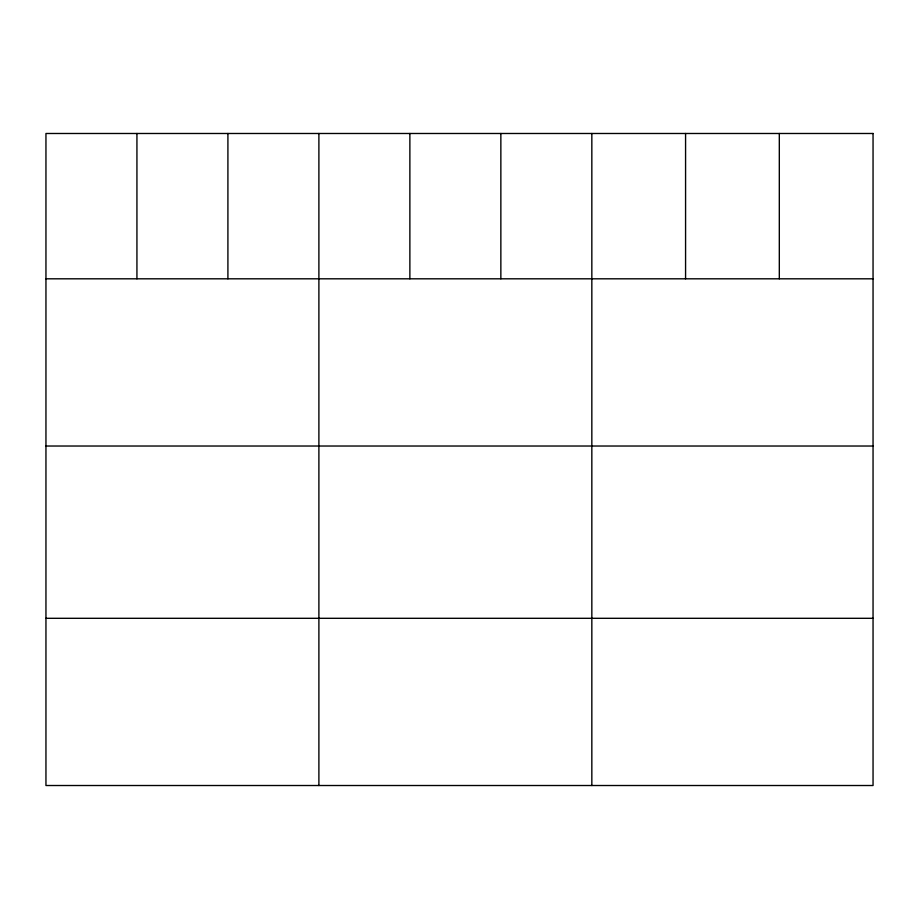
<?xml version="1.0" encoding="UTF-8"?>
<svg xmlns="http://www.w3.org/2000/svg" width="919" height="919" viewBox="0 0 919 919"><rect width="100%" height="100%" fill="white"/><g stroke="black" fill="none" stroke-linecap="round" stroke-linejoin="round"><path stroke-width="1.38" d="M45.95 278.813L873.05 278.813M45.95 446.025L873.05 446.025M45.95 618.303L873.05 618.303M779.312 133.485L779.312 278.813M685.574 133.485L685.574 278.813M591.836 133.485L591.836 785.515M500.855 133.485L500.855 278.813M409.874 133.485L409.874 278.813M318.893 133.485L318.893 785.515M227.912 133.485L227.912 278.813M136.931 133.485L136.931 278.813M873.05 133.485L45.95 133.485L45.95 785.515L873.05 785.515L873.05 133.485"/></g></svg>
